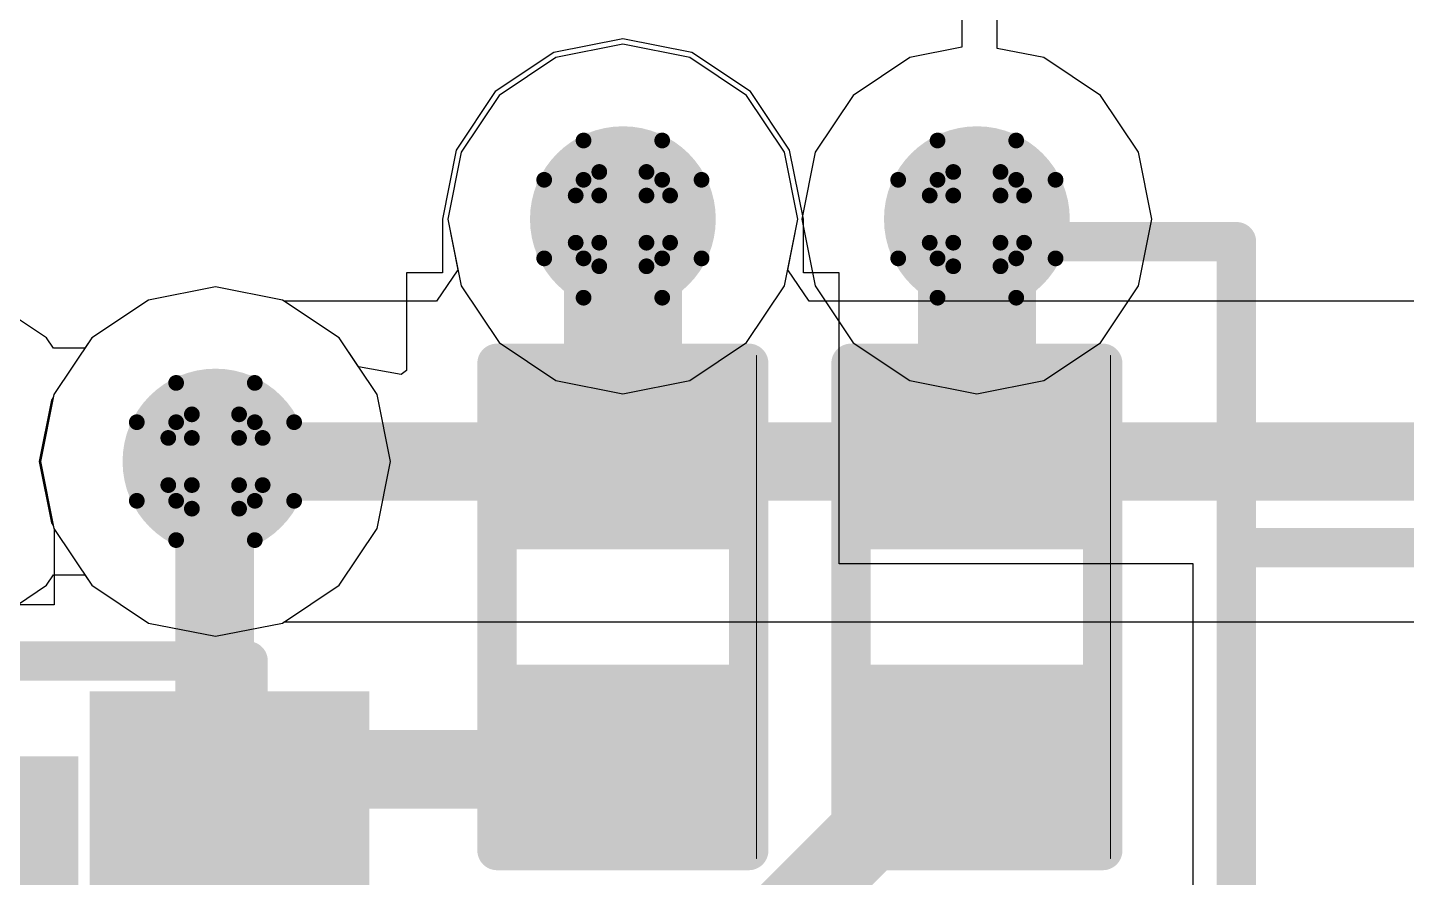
# Model space of a CAD drawing. Header units: inches. Extents: x 0 to 198, y 0 to 199.
# Drawn here: x 1.1963 to 1.3716, y 3.9336 to 4.0417 of the extents above; entities that cross this region are included whole.
import ezdxf

# ---------------------------------------------------------------- set-up
doc = ezdxf.new("R2010")
doc.units = ezdxf.units.IN
doc.header["$MEASUREMENT"] = 0
for name, color, linetype in [('Bottom Layer', 5, 'Continuous'), ('Bottom Overlay', 54, 'Continuous'), ('Bottom Paste', 16, 'Continuous'), ('Bottom Solder', 6, 'Continuous'), ('Drill Drawing', 1, 'Continuous'), ('Layer 1', 16, 'Continuous'), ('Layer 2', 76, 'Continuous'), ('Top Layer', 1, 'Continuous'), ('Via Holes', 16, 'Continuous')]:
    doc.layers.add(name, color=color, linetype=linetype)

# ---------------------------------------------------------------- blocks, each defined once
blk = doc.blocks.new('8_TDFN_EP__2_2__B_43')
at = {"layer": 'Bottom Layer'}
for points in [[(-0.0252, 0.03543), (-0.0252, 0.02362), (-0.05276, 0.02362), (-0.05276, 0.03543)], [(0.05276, 0.03543), (0.05276, 0.02362), (0.0252, 0.02362), (0.0252, 0.03543)], [(0.01575, 0.02717), (0.01575, -0.02716), (-0.01575, -0.02716), (-0.01575, 0.02717)], [(-0.0252, 0.01575), (-0.0252, 0.00394), (-0.05276, 0.00394), (-0.05276, 0.01575)], [(0.05276, 0.01575), (0.05276, 0.00394), (0.0252, 0.00394), (0.0252, 0.01575)], [(-0.0252, -0.00394), (-0.0252, -0.01575), (-0.05276, -0.01575), (-0.05276, -0.00394)], [(0.05276, -0.00394), (0.05276, -0.01575), (0.0252, -0.01575), (0.0252, -0.00394)], [(-0.0252, -0.02362), (-0.0252, -0.03543), (-0.05276, -0.03543), (-0.05276, -0.02362)], [(0.05276, -0.02362), (0.05276, -0.03543), (0.0252, -0.03543), (0.0252, -0.02362)]]:
    blk.add_hatch(color=5, dxfattribs=at).paths.add_polyline_path(points)
at = {"layer": 'Bottom Paste'}
for points in [[(-0.0252, 0.03543), (-0.0252, 0.02362), (-0.05276, 0.02362), (-0.05276, 0.03543)], [(0.05276, 0.03543), (0.05276, 0.02362), (0.0252, 0.02362), (0.0252, 0.03543)], [(0.01575, 0.02717), (0.01575, -0.02716), (-0.01575, -0.02716), (-0.01575, 0.02717)], [(-0.0252, 0.01575), (-0.0252, 0.00394), (-0.05276, 0.00394), (-0.05276, 0.01575)], [(0.05276, 0.01575), (0.05276, 0.00394), (0.0252, 0.00394), (0.0252, 0.01575)], [(-0.0252, -0.00394), (-0.0252, -0.01575), (-0.05276, -0.01575), (-0.05276, -0.00394)], [(0.05276, -0.00394), (0.05276, -0.01575), (0.0252, -0.01575), (0.0252, -0.00394)], [(-0.0252, -0.02362), (-0.0252, -0.03543), (-0.05276, -0.03543), (-0.05276, -0.02362)], [(0.05276, -0.02362), (0.05276, -0.03543), (0.0252, -0.03543), (0.0252, -0.02362)]]:
    blk.add_hatch(color=16, dxfattribs=at).paths.add_polyline_path(points)
at = {"layer": 'Bottom Solder'}
for points in [[(-0.0212, 0.03943), (-0.0212, 0.01962), (-0.05676, 0.01962), (-0.05676, 0.03943)], [(0.05676, 0.03943), (0.05676, 0.01962), (0.0212, 0.01962), (0.0212, 0.03943)], [(0.01975, 0.03117), (0.01975, -0.03116), (-0.01975, -0.03116), (-0.01975, 0.03117)], [(-0.0212, 0.01975), (-0.0212, -0.00006), (-0.05676, -0.00006), (-0.05676, 0.01975)], [(0.05676, 0.01975), (0.05676, -0.00006), (0.0212, -0.00006), (0.0212, 0.01975)], [(-0.0212, 0.00006), (-0.0212, -0.01975), (-0.05676, -0.01975), (-0.05676, 0.00006)], [(0.05676, 0.00006), (0.05676, -0.01975), (0.0212, -0.01975), (0.0212, 0.00006)], [(-0.0212, -0.01962), (-0.0212, -0.03943), (-0.05676, -0.03943), (-0.05676, -0.01962)], [(0.05676, -0.01962), (0.05676, -0.03943), (0.0212, -0.03943), (0.0212, -0.01962)]]:
    blk.add_hatch(color=6, dxfattribs=at).paths.add_polyline_path(points)
at = {"layer": 'Bottom Overlay'}
for points in [[(-0.04134, 0.03937, 0.005, 0.005, 0), (-0.04134, 0.04331, 0.005, 0.005, 0)], [(-0.04134, 0.04331, 0.005, 0.005, 0), (0.04134, 0.04331, 0.005, 0.005, 0)], [(0.04134, 0.04331, 0.005, 0.005, 0), (0.04134, 0.03937, 0.005, 0.005, 0)], [(-0.06405, -0.02453, 0.005, 0.005, 0), (-0.05905, -0.02953, 0.005, 0.005, 0)], [(-0.06405, -0.02453, 0.005, 0.005, 0), (-0.06405, -0.03453, 0.005, 0.005, 0)], [(-0.06405, -0.03453, 0.005, 0.005, 0), (-0.05905, -0.02953, 0.005, 0.005, 0)], [(-0.04134, -0.04331, 0.005, 0.005, 0), (-0.04134, -0.03937, 0.005, 0.005, 0)], [(0.04134, -0.04331, 0.005, 0.005, 0), (0.04134, -0.03937, 0.005, 0.005, 0)], [(-0.04134, -0.04331, 0.005, 0.005, 0), (0.04134, -0.04331, 0.005, 0.005, 0)]]:
    blk.add_lwpolyline(points, format="xyseb", dxfattribs=at)
for points in [[(-0.04259, 0.04331, 0.0025, 0.0025, 1), (-0.04009, 0.04331, 0.0025, 0.0025, 1)], [(-0.04259, 0.04331, 0.0025, 0.0025, 1), (-0.04009, 0.04331, 0.0025, 0.0025, 1)], [(0.04009, 0.04331, 0.0025, 0.0025, 1), (0.04259, 0.04331, 0.0025, 0.0025, 1)], [(0.04009, 0.04331, 0.0025, 0.0025, 1), (0.04259, 0.04331, 0.0025, 0.0025, 1)], [(-0.04259, 0.03937, 0.0025, 0.0025, 1), (-0.04009, 0.03937, 0.0025, 0.0025, 1)], [(0.04009, 0.03937, 0.0025, 0.0025, 1), (0.04259, 0.03937, 0.0025, 0.0025, 1)], [(-0.0653, -0.02453, 0.0025, 0.0025, 1), (-0.0628, -0.02453, 0.0025, 0.0025, 1)], [(-0.0653, -0.02453, 0.0025, 0.0025, 1), (-0.0628, -0.02453, 0.0025, 0.0025, 1)], [(-0.0603, -0.02953, 0.0025, 0.0025, 1), (-0.0578, -0.02953, 0.0025, 0.0025, 1)], [(-0.0603, -0.02953, 0.0025, 0.0025, 1), (-0.0578, -0.02953, 0.0025, 0.0025, 1)], [(-0.0653, -0.03453, 0.0025, 0.0025, 1), (-0.0628, -0.03453, 0.0025, 0.0025, 1)], [(-0.0653, -0.03453, 0.0025, 0.0025, 1), (-0.0628, -0.03453, 0.0025, 0.0025, 1)], [(-0.04259, -0.03937, 0.0025, 0.0025, 1), (-0.04009, -0.03937, 0.0025, 0.0025, 1)], [(0.04009, -0.03937, 0.0025, 0.0025, 1), (0.04259, -0.03937, 0.0025, 0.0025, 1)], [(-0.04259, -0.04331, 0.0025, 0.0025, 1), (-0.04009, -0.04331, 0.0025, 0.0025, 1)], [(-0.04259, -0.04331, 0.0025, 0.0025, 1), (-0.04009, -0.04331, 0.0025, 0.0025, 1)], [(0.04009, -0.04331, 0.0025, 0.0025, 1), (0.04259, -0.04331, 0.0025, 0.0025, 1)], [(0.04009, -0.04331, 0.0025, 0.0025, 1), (0.04259, -0.04331, 0.0025, 0.0025, 1)]]:
    blk.add_lwpolyline(points, format="xyseb", close=True, dxfattribs=at)
blk = doc.blocks.new('R___0402_B_140')
at = {"layer": 'Bottom Layer'}
for points in [[(-0.0095, 0.0125), (-0.0095, -0.0125), (-0.0275, -0.0125), (-0.0275, 0.0125)], [(0.0275, 0.0125), (0.0275, -0.0125), (0.0095, -0.0125), (0.0095, 0.0125)]]:
    blk.add_hatch(color=5, dxfattribs=at).paths.add_polyline_path(points)
at = {"layer": 'Bottom Paste'}
for points in [[(-0.0095, 0.0125), (-0.0095, -0.0125), (-0.0275, -0.0125), (-0.0275, 0.0125)], [(0.0275, 0.0125), (0.0275, -0.0125), (0.0095, -0.0125), (0.0095, 0.0125)]]:
    blk.add_hatch(color=16, dxfattribs=at).paths.add_polyline_path(points)
at = {"layer": 'Bottom Solder'}
for points in [[(-0.00733, 0.01467), (-0.00733, -0.01467), (-0.02966, -0.01467), (-0.02966, 0.01467)], [(0.02967, 0.01467), (0.02967, -0.01467), (0.00734, -0.01467), (0.00734, 0.01467)]]:
    blk.add_hatch(color=6, dxfattribs=at).paths.add_polyline_path(points)
at = {"layer": 'Bottom Overlay'}
for points in [[(0.031, 0.016, 0.005, 0.005, 0), (-0.031, 0.016, 0.005, 0.005, 0)], [(-0.031, -0.016, 0.005, 0.005, 0), (-0.031, 0.016, 0.005, 0.005, 0)], [(0.031, -0.016, 0.005, 0.005, 0), (0.031, 0.016, 0.005, 0.005, 0)], [(0.032, 0.017, 0.000127, 0.000127, 0), (-0.032, 0.017, 0.000127, 0.000127, 0)], [(0.031, -0.016, 0.005, 0.005, 0), (-0.031, -0.016, 0.005, 0.005, 0)]]:
    blk.add_lwpolyline(points, format="xyseb", dxfattribs=at)
for points in [[(-0.03225, 0.016, 0.0025, 0.0025, 1), (-0.02975, 0.016, 0.0025, 0.0025, 1)], [(-0.03225, 0.016, 0.0025, 0.0025, 1), (-0.02975, 0.016, 0.0025, 0.0025, 1)], [(0.02975, 0.016, 0.0025, 0.0025, 1), (0.03225, 0.016, 0.0025, 0.0025, 1)], [(0.02975, 0.016, 0.0025, 0.0025, 1), (0.03225, 0.016, 0.0025, 0.0025, 1)], [(-0.03203, 0.017, 0.0000635, 0.0000635, 1), (-0.03197, 0.017, 0.0000635, 0.0000635, 1)], [(0.03197, 0.017, 0.0000635, 0.0000635, 1), (0.03203, 0.017, 0.0000635, 0.0000635, 1)], [(-0.03225, -0.016, 0.0025, 0.0025, 1), (-0.02975, -0.016, 0.0025, 0.0025, 1)], [(-0.03225, -0.016, 0.0025, 0.0025, 1), (-0.02975, -0.016, 0.0025, 0.0025, 1)], [(0.02975, -0.016, 0.0025, 0.0025, 1), (0.03225, -0.016, 0.0025, 0.0025, 1)], [(0.02975, -0.016, 0.0025, 0.0025, 1), (0.03225, -0.016, 0.0025, 0.0025, 1)]]:
    blk.add_lwpolyline(points, format="xyseb", close=True, dxfattribs=at)
blk = doc.blocks.new('R___0402_B_141')
at = {"layer": 'Bottom Layer'}
for points in [[(-0.0095, 0.0125), (-0.0095, -0.0125), (-0.0275, -0.0125), (-0.0275, 0.0125)], [(0.0275, 0.0125), (0.0275, -0.0125), (0.0095, -0.0125), (0.0095, 0.0125)]]:
    blk.add_hatch(color=5, dxfattribs=at).paths.add_polyline_path(points)
at = {"layer": 'Bottom Paste'}
for points in [[(-0.0095, 0.0125), (-0.0095, -0.0125), (-0.0275, -0.0125), (-0.0275, 0.0125)], [(0.0275, 0.0125), (0.0275, -0.0125), (0.0095, -0.0125), (0.0095, 0.0125)]]:
    blk.add_hatch(color=16, dxfattribs=at).paths.add_polyline_path(points)
at = {"layer": 'Bottom Solder'}
for points in [[(-0.00733, 0.01467), (-0.00733, -0.01466), (-0.02966, -0.01466), (-0.02966, 0.01467)], [(0.02967, 0.01467), (0.02967, -0.01466), (0.00734, -0.01466), (0.00734, 0.01467)]]:
    blk.add_hatch(color=6, dxfattribs=at).paths.add_polyline_path(points)
at = {"layer": 'Bottom Overlay'}
for points in [[(-0.031, -0.016, 0.005, 0.005, 0), (-0.031, 0.016, 0.005, 0.005, 0)], [(0.031, 0.016, 0.005, 0.005, 0), (-0.031, 0.016, 0.005, 0.005, 0)], [(0.031, -0.016, 0.005, 0.005, 0), (0.031, 0.016, 0.005, 0.005, 0)], [(0.032, 0.017, 0.000127, 0.000127, 0), (-0.032, 0.017, 0.000127, 0.000127, 0)], [(-0.031, -0.016, 0.005, 0.005, 0), (0.031, -0.016, 0.005, 0.005, 0)]]:
    blk.add_lwpolyline(points, format="xyseb", dxfattribs=at)
for points in [[(-0.03225, 0.016, 0.0025, 0.0025, 1), (-0.02975, 0.016, 0.0025, 0.0025, 1)], [(-0.03225, 0.016, 0.0025, 0.0025, 1), (-0.02975, 0.016, 0.0025, 0.0025, 1)], [(0.02975, 0.016, 0.0025, 0.0025, 1), (0.03225, 0.016, 0.0025, 0.0025, 1)], [(0.02975, 0.016, 0.0025, 0.0025, 1), (0.03225, 0.016, 0.0025, 0.0025, 1)], [(-0.03203, 0.017, 0.0000635, 0.0000635, 1), (-0.03197, 0.017, 0.0000635, 0.0000635, 1)], [(0.03197, 0.017, 0.0000635, 0.0000635, 1), (0.03203, 0.017, 0.0000635, 0.0000635, 1)], [(-0.03225, -0.016, 0.0025, 0.0025, 1), (-0.02975, -0.016, 0.0025, 0.0025, 1)], [(-0.03225, -0.016, 0.0025, 0.0025, 1), (-0.02975, -0.016, 0.0025, 0.0025, 1)], [(0.02975, -0.016, 0.0025, 0.0025, 1), (0.03225, -0.016, 0.0025, 0.0025, 1)], [(0.02975, -0.016, 0.0025, 0.0025, 1), (0.03225, -0.016, 0.0025, 0.0025, 1)]]:
    blk.add_lwpolyline(points, format="xyseb", close=True, dxfattribs=at)

msp = doc.modelspace()

# ---------------------------------------------------------------- hatches: boundary and pattern name
at = {"layer": 'Bottom Layer'}
h = msp.add_hatch(color=5, dxfattribs=at)
edge = h.paths.add_edge_path()
edge.add_arc((1.272, 4.01734), 0.01181, 0, 360)
h = msp.add_hatch(color=5, dxfattribs=at)
edge = h.paths.add_edge_path()
edge.add_arc((1.317, 4.01734), 0.01181, 0, 360)
h = msp.add_hatch(color=5, dxfattribs=at)
edge = h.paths.add_edge_path()
edge.add_arc((1.22021, 3.9865), 0.01181, 0, 360)
at = {"layer": 'Layer 1'}
h = msp.add_hatch(color=16, dxfattribs=at)
edge = h.paths.add_edge_path()
edge.add_arc((1.272, 4.01734), 0.01181, 0, 360)
h = msp.add_hatch(color=16, dxfattribs=at)
edge = h.paths.add_edge_path()
edge.add_arc((1.317, 4.01734), 0.01181, 0, 360)
h = msp.add_hatch(color=16, dxfattribs=at)
edge = h.paths.add_edge_path()
edge.add_arc((1.22021, 3.9865), 0.01181, 0, 360)
at = {"layer": 'Layer 2'}
h = msp.add_hatch(color=76, dxfattribs=at)
edge = h.paths.add_edge_path()
edge.add_arc((1.272, 4.01734), 0.01181, 0, 360)
h = msp.add_hatch(color=76, dxfattribs=at)
edge = h.paths.add_edge_path()
edge.add_arc((1.317, 4.01734), 0.01181, 0, 360)
h = msp.add_hatch(color=76, dxfattribs=at)
edge = h.paths.add_edge_path()
edge.add_arc((1.22021, 3.9865), 0.01181, 0, 360)
at = {"layer": 'Top Layer'}
h = msp.add_hatch(color=1, dxfattribs=at)
edge = h.paths.add_edge_path()
edge.add_arc((1.272, 4.01734), 0.01181, 0, 360)
h = msp.add_hatch(color=1, dxfattribs=at)
edge = h.paths.add_edge_path()
edge.add_arc((1.317, 4.01734), 0.01181, 0, 360)
h = msp.add_hatch(color=1, dxfattribs=at)
edge = h.paths.add_edge_path()
edge.add_arc((1.22021, 3.9865), 0.01181, 0, 360)
at = {"layer": 'Via Holes'}
h = msp.add_hatch(color=7, dxfattribs=at)
edge = h.paths.add_edge_path()
edge.add_arc((1.272, 4.01734), 0.00591, 0, 360)
h = msp.add_hatch(color=7, dxfattribs=at)
edge = h.paths.add_edge_path()
edge.add_arc((1.317, 4.01734), 0.00591, 0, 360)
h = msp.add_hatch(color=7, dxfattribs=at)
edge = h.paths.add_edge_path()
edge.add_arc((1.22021, 3.9865), 0.00591, 0, 360)

# ---------------------------------------------------------------- linework, layer by layer
at = {"layer": 'Bottom Layer'}
for p, q in [((1.272, 4.04028), (1.26322, 4.03853)), ((1.28078, 4.03853), (1.272, 4.04028)), ((1.26322, 4.03853), (1.25578, 4.03356)), ((1.28822, 4.03356), (1.28078, 4.03853)), ((1.25578, 4.03356), (1.25081, 4.02612)), ((1.29319, 4.02612), (1.28822, 4.03356)), ((1.25081, 4.02612), (1.24906, 4.01734)), ((1.29494, 4.01734), (1.29319, 4.02612)), ((1.24906, 4.01734), (1.24906, 4.0105)), ((1.29494, 4.0105), (1.29494, 4.01734)), ((1.24906, 4.0105), (1.2445, 4.0105)), ((1.2445, 4.0105), (1.2445, 3.99807)), ((1.2995, 4.0105), (1.29494, 4.0105)), ((1.2995, 3.9735), (1.2995, 4.0105)), ((1.22021, 4.00874), (1.2117, 4.00704)), ((1.22872, 4.00704), (1.22021, 4.00874)), ((1.2117, 4.00704), (1.20448, 4.00222)), ((1.23593, 4.00222), (1.22872, 4.00704)), ((1.20448, 4.00222), (1.19966, 3.99501)), ((1.23839, 3.99854), (1.23593, 4.00222)), ((1.24383, 3.99758), (1.23839, 3.99854)), ((1.2445, 3.99807), (1.24383, 3.99758)), ((1.19958, 3.99463), (1.19937, 3.9943)), ((1.19966, 3.99501), (1.19958, 3.99463)), ((1.19937, 3.9943), (1.19781, 3.9865)), ((1.19781, 3.9865), (1.19937, 3.9787)), ((1.19937, 3.9787), (1.19958, 3.97837)), ((1.19958, 3.97837), (1.19966, 3.97799)), ((1.19966, 3.97799), (1.19971, 3.97791)), ((1.19971, 3.97791), (1.19971, 3.96825)), ((1.3445, 3.9735), (1.2995, 3.9735)), ((1.3445, 3.9255), (1.3445, 3.9735)), ((1.19971, 3.96825), (1.19322, 3.96825))]:
    msp.add_line(p, q, dxfattribs=at)
for points in [[(1.272, 3.98972, 0.015, 0.015, 0), (1.272, 4.01734, 0.015, 0.015, 0)], [(1.317, 3.98972, 0.015, 0.015, 0), (1.317, 4.01734, 0.015, 0.015, 0)], [(1.21821, 3.9865, 0.01, 0.01, 0), (1.2201, 3.9846, 0.01, 0.01, 0)], [(1.2201, 3.94825, 0.01, 0.01, 0), (1.2201, 3.9846, 0.01, 0.01, 0)], [(1.29166, 3.92766, 0.01, 0.01, 0), (1.3135, 3.9495, 0.01, 0.01, 0)], [(1.3135, 3.9495, 0.01, 0.01, 0), (1.317, 3.9495, 0.01, 0.01, 0)], [(1.2201, 3.94825, 0.01, 0.01, 0), (1.22101, 3.94735, 0.01, 0.01, 0)], [(1.26985, 3.94734, 0.008, 0.008, 0), (1.272, 3.9495, 0.008, 0.008, 0)], [(1.22101, 3.94735, 0.01, 0.01, 0), (1.222, 3.94735, 0.01, 0.01, 0)], [(1.222, 3.94735, 0.01, 0.01, 0), (1.26985, 3.94734, 0.01, 0.01, 0)]]:
    msp.add_lwpolyline(points, format="xyseb", dxfattribs=at)
for points in [[(1.26825, 4.01734, 0.0075, 0.0075, 1), (1.27575, 4.01734, 0.0075, 0.0075, 1)], [(1.31325, 4.01734, 0.0075, 0.0075, 1), (1.32075, 4.01734, 0.0075, 0.0075, 1)], [(1.26825, 3.98972, 0.0075, 0.0075, 1), (1.27575, 3.98972, 0.0075, 0.0075, 1)], [(1.31325, 3.98972, 0.0075, 0.0075, 1), (1.32075, 3.98972, 0.0075, 0.0075, 1)], [(1.21571, 3.9865, 0.005, 0.005, 1), (1.22071, 3.9865, 0.005, 0.005, 1)], [(1.2176, 3.9846, 0.005, 0.005, 1), (1.2226, 3.9846, 0.005, 0.005, 1)], [(1.2176, 3.9846, 0.005, 0.005, 1), (1.2226, 3.9846, 0.005, 0.005, 1)], [(1.311, 3.9495, 0.005, 0.005, 1), (1.316, 3.9495, 0.005, 0.005, 1)], [(1.311, 3.9495, 0.005, 0.005, 1), (1.316, 3.9495, 0.005, 0.005, 1)], [(1.3145, 3.9495, 0.005, 0.005, 1), (1.3195, 3.9495, 0.005, 0.005, 1)], [(1.2176, 3.94825, 0.005, 0.005, 1), (1.2226, 3.94825, 0.005, 0.005, 1)], [(1.2176, 3.94825, 0.005, 0.005, 1), (1.2226, 3.94825, 0.005, 0.005, 1)], [(1.27, 3.9495, 0.004, 0.004, 1), (1.274, 3.9495, 0.004, 0.004, 1)], [(1.21851, 3.94735, 0.005, 0.005, 1), (1.22351, 3.94735, 0.005, 0.005, 1)], [(1.21851, 3.94735, 0.005, 0.005, 1), (1.22351, 3.94735, 0.005, 0.005, 1)], [(1.2195, 3.94735, 0.005, 0.005, 1), (1.2245, 3.94735, 0.005, 0.005, 1)], [(1.2195, 3.94735, 0.005, 0.005, 1), (1.2245, 3.94735, 0.005, 0.005, 1)], [(1.26735, 3.94734, 0.005, 0.005, 1), (1.27235, 3.94734, 0.005, 0.005, 1)], [(1.26785, 3.94734, 0.004, 0.004, 1), (1.27185, 3.94734, 0.004, 0.004, 1)]]:
    msp.add_lwpolyline(points, format="xyseb", close=True, dxfattribs=at)
at = {"layer": 'Bottom Overlay'}
for points in [[(1.32641, 4.01447, 0.005, 0.005, 0), (1.35, 4.01447, 0.005, 0.005, 0)], [(1.35, 3.92, 0.005, 0.005, 0), (1.35, 4.01447, 0.005, 0.005, 0)], [(1.35, 3.97554, 0.005, 0.005, 0), (1.3996, 3.97554, 0.005, 0.005, 0)]]:
    msp.add_lwpolyline(points, format="xyseb", dxfattribs=at)
for points in [[(1.32516, 4.01447, 0.0025, 0.0025, 1), (1.32766, 4.01447, 0.0025, 0.0025, 1)], [(1.34875, 4.01447, 0.0025, 0.0025, 1), (1.35125, 4.01447, 0.0025, 0.0025, 1)], [(1.34875, 4.01447, 0.0025, 0.0025, 1), (1.35125, 4.01447, 0.0025, 0.0025, 1)], [(1.34875, 3.97554, 0.0025, 0.0025, 1), (1.35125, 3.97554, 0.0025, 0.0025, 1)]]:
    msp.add_lwpolyline(points, format="xyseb", close=True, dxfattribs=at)
at = {"layer": 'Drill Drawing'}
for points in [[(1.267, 4.02234, 0.002, 0.002, 0), (1.267, 4.02734, 0.002, 0.002, 0)], [(1.267, 4.02734, 0.002, 0.002, 0), (1.277, 4.02734, 0.002, 0.002, 0)], [(1.277, 4.02234, 0.002, 0.002, 0), (1.277, 4.02734, 0.002, 0.002, 0)], [(1.312, 4.02234, 0.002, 0.002, 0), (1.312, 4.02734, 0.002, 0.002, 0)], [(1.312, 4.02734, 0.002, 0.002, 0), (1.322, 4.02734, 0.002, 0.002, 0)], [(1.322, 4.02234, 0.002, 0.002, 0), (1.322, 4.02734, 0.002, 0.002, 0)], [(1.269, 4.02034, 0.002, 0.002, 0), (1.269, 4.02334, 0.002, 0.002, 0)], [(1.269, 4.02334, 0.002, 0.002, 0), (1.275, 4.02334, 0.002, 0.002, 0)], [(1.275, 4.02034, 0.002, 0.002, 0), (1.275, 4.02334, 0.002, 0.002, 0)], [(1.314, 4.02034, 0.002, 0.002, 0), (1.314, 4.02334, 0.002, 0.002, 0)], [(1.314, 4.02334, 0.002, 0.002, 0), (1.32, 4.02334, 0.002, 0.002, 0)], [(1.32, 4.02034, 0.002, 0.002, 0), (1.32, 4.02334, 0.002, 0.002, 0)], [(1.262, 4.01234, 0.002, 0.002, 0), (1.262, 4.02234, 0.002, 0.002, 0)], [(1.262, 4.02234, 0.002, 0.002, 0), (1.267, 4.02234, 0.002, 0.002, 0)], [(1.277, 4.02234, 0.002, 0.002, 0), (1.282, 4.02234, 0.002, 0.002, 0)], [(1.282, 4.01234, 0.002, 0.002, 0), (1.282, 4.02234, 0.002, 0.002, 0)], [(1.307, 4.01234, 0.002, 0.002, 0), (1.307, 4.02234, 0.002, 0.002, 0)], [(1.307, 4.02234, 0.002, 0.002, 0), (1.312, 4.02234, 0.002, 0.002, 0)], [(1.322, 4.02234, 0.002, 0.002, 0), (1.327, 4.02234, 0.002, 0.002, 0)], [(1.327, 4.01234, 0.002, 0.002, 0), (1.327, 4.02234, 0.002, 0.002, 0)], [(1.266, 4.01434, 0.002, 0.002, 0), (1.266, 4.02034, 0.002, 0.002, 0)], [(1.266, 4.02034, 0.002, 0.002, 0), (1.269, 4.02034, 0.002, 0.002, 0)], [(1.275, 4.02034, 0.002, 0.002, 0), (1.278, 4.02034, 0.002, 0.002, 0)], [(1.278, 4.01434, 0.002, 0.002, 0), (1.278, 4.02034, 0.002, 0.002, 0)], [(1.311, 4.01434, 0.002, 0.002, 0), (1.311, 4.02034, 0.002, 0.002, 0)], [(1.311, 4.02034, 0.002, 0.002, 0), (1.314, 4.02034, 0.002, 0.002, 0)], [(1.32, 4.02034, 0.002, 0.002, 0), (1.323, 4.02034, 0.002, 0.002, 0)], [(1.323, 4.01434, 0.002, 0.002, 0), (1.323, 4.02034, 0.002, 0.002, 0)], [(1.266, 4.01434, 0.002, 0.002, 0), (1.269, 4.01434, 0.002, 0.002, 0)], [(1.269, 4.01134, 0.002, 0.002, 0), (1.269, 4.01434, 0.002, 0.002, 0)], [(1.275, 4.01434, 0.002, 0.002, 0), (1.278, 4.01434, 0.002, 0.002, 0)], [(1.275, 4.01134, 0.002, 0.002, 0), (1.275, 4.01434, 0.002, 0.002, 0)], [(1.311, 4.01434, 0.002, 0.002, 0), (1.314, 4.01434, 0.002, 0.002, 0)], [(1.314, 4.01134, 0.002, 0.002, 0), (1.314, 4.01434, 0.002, 0.002, 0)], [(1.32, 4.01434, 0.002, 0.002, 0), (1.323, 4.01434, 0.002, 0.002, 0)], [(1.32, 4.01134, 0.002, 0.002, 0), (1.32, 4.01434, 0.002, 0.002, 0)], [(1.262, 4.01234, 0.002, 0.002, 0), (1.267, 4.01234, 0.002, 0.002, 0)], [(1.267, 4.00734, 0.002, 0.002, 0), (1.267, 4.01234, 0.002, 0.002, 0)], [(1.269, 4.01134, 0.002, 0.002, 0), (1.275, 4.01134, 0.002, 0.002, 0)], [(1.277, 4.01234, 0.002, 0.002, 0), (1.282, 4.01234, 0.002, 0.002, 0)], [(1.277, 4.00734, 0.002, 0.002, 0), (1.277, 4.01234, 0.002, 0.002, 0)], [(1.307, 4.01234, 0.002, 0.002, 0), (1.312, 4.01234, 0.002, 0.002, 0)], [(1.312, 4.00734, 0.002, 0.002, 0), (1.312, 4.01234, 0.002, 0.002, 0)], [(1.314, 4.01134, 0.002, 0.002, 0), (1.32, 4.01134, 0.002, 0.002, 0)], [(1.322, 4.01234, 0.002, 0.002, 0), (1.327, 4.01234, 0.002, 0.002, 0)], [(1.322, 4.00734, 0.002, 0.002, 0), (1.322, 4.01234, 0.002, 0.002, 0)], [(1.267, 4.00734, 0.002, 0.002, 0), (1.277, 4.00734, 0.002, 0.002, 0)], [(1.312, 4.00734, 0.002, 0.002, 0), (1.322, 4.00734, 0.002, 0.002, 0)], [(1.21521, 3.9915, 0.002, 0.002, 0), (1.21521, 3.9965, 0.002, 0.002, 0)], [(1.21521, 3.9965, 0.002, 0.002, 0), (1.22521, 3.9965, 0.002, 0.002, 0)], [(1.22521, 3.9915, 0.002, 0.002, 0), (1.22521, 3.9965, 0.002, 0.002, 0)], [(1.21721, 3.9895, 0.002, 0.002, 0), (1.21721, 3.9925, 0.002, 0.002, 0)], [(1.21721, 3.9925, 0.002, 0.002, 0), (1.22321, 3.9925, 0.002, 0.002, 0)], [(1.22321, 3.9895, 0.002, 0.002, 0), (1.22321, 3.9925, 0.002, 0.002, 0)], [(1.21021, 3.9815, 0.002, 0.002, 0), (1.21021, 3.9915, 0.002, 0.002, 0)], [(1.21021, 3.9915, 0.002, 0.002, 0), (1.21521, 3.9915, 0.002, 0.002, 0)], [(1.22521, 3.9915, 0.002, 0.002, 0), (1.23021, 3.9915, 0.002, 0.002, 0)], [(1.23021, 3.9815, 0.002, 0.002, 0), (1.23021, 3.9915, 0.002, 0.002, 0)], [(1.21421, 3.9835, 0.002, 0.002, 0), (1.21421, 3.9895, 0.002, 0.002, 0)], [(1.21421, 3.9895, 0.002, 0.002, 0), (1.21721, 3.9895, 0.002, 0.002, 0)], [(1.22321, 3.9895, 0.002, 0.002, 0), (1.22621, 3.9895, 0.002, 0.002, 0)], [(1.22621, 3.9835, 0.002, 0.002, 0), (1.22621, 3.9895, 0.002, 0.002, 0)], [(1.21421, 3.9835, 0.002, 0.002, 0), (1.21721, 3.9835, 0.002, 0.002, 0)], [(1.21721, 3.9805, 0.002, 0.002, 0), (1.21721, 3.9835, 0.002, 0.002, 0)], [(1.22321, 3.9835, 0.002, 0.002, 0), (1.22621, 3.9835, 0.002, 0.002, 0)], [(1.22321, 3.9805, 0.002, 0.002, 0), (1.22321, 3.9835, 0.002, 0.002, 0)], [(1.21021, 3.9815, 0.002, 0.002, 0), (1.21521, 3.9815, 0.002, 0.002, 0)], [(1.21521, 3.9765, 0.002, 0.002, 0), (1.21521, 3.9815, 0.002, 0.002, 0)], [(1.22521, 3.9815, 0.002, 0.002, 0), (1.23021, 3.9815, 0.002, 0.002, 0)], [(1.22521, 3.9765, 0.002, 0.002, 0), (1.22521, 3.9815, 0.002, 0.002, 0)], [(1.21721, 3.9805, 0.002, 0.002, 0), (1.22321, 3.9805, 0.002, 0.002, 0)], [(1.21521, 3.9765, 0.002, 0.002, 0), (1.22521, 3.9765, 0.002, 0.002, 0)]]:
    msp.add_lwpolyline(points, format="xyseb", dxfattribs=at)
for points in [[(1.2665, 4.02734, 0.001, 0.001, 1), (1.2675, 4.02734, 0.001, 0.001, 1)], [(1.2665, 4.02734, 0.001, 0.001, 1), (1.2675, 4.02734, 0.001, 0.001, 1)], [(1.2765, 4.02734, 0.001, 0.001, 1), (1.2775, 4.02734, 0.001, 0.001, 1)], [(1.2765, 4.02734, 0.001, 0.001, 1), (1.2775, 4.02734, 0.001, 0.001, 1)], [(1.3115, 4.02734, 0.001, 0.001, 1), (1.3125, 4.02734, 0.001, 0.001, 1)], [(1.3115, 4.02734, 0.001, 0.001, 1), (1.3125, 4.02734, 0.001, 0.001, 1)], [(1.3215, 4.02734, 0.001, 0.001, 1), (1.3225, 4.02734, 0.001, 0.001, 1)], [(1.3215, 4.02734, 0.001, 0.001, 1), (1.3225, 4.02734, 0.001, 0.001, 1)], [(1.2685, 4.02334, 0.001, 0.001, 1), (1.2695, 4.02334, 0.001, 0.001, 1)], [(1.2685, 4.02334, 0.001, 0.001, 1), (1.2695, 4.02334, 0.001, 0.001, 1)], [(1.2745, 4.02334, 0.001, 0.001, 1), (1.2755, 4.02334, 0.001, 0.001, 1)], [(1.2745, 4.02334, 0.001, 0.001, 1), (1.2755, 4.02334, 0.001, 0.001, 1)], [(1.3135, 4.02334, 0.001, 0.001, 1), (1.3145, 4.02334, 0.001, 0.001, 1)], [(1.3135, 4.02334, 0.001, 0.001, 1), (1.3145, 4.02334, 0.001, 0.001, 1)], [(1.3195, 4.02334, 0.001, 0.001, 1), (1.3205, 4.02334, 0.001, 0.001, 1)], [(1.3195, 4.02334, 0.001, 0.001, 1), (1.3205, 4.02334, 0.001, 0.001, 1)], [(1.2615, 4.02234, 0.001, 0.001, 1), (1.2625, 4.02234, 0.001, 0.001, 1)], [(1.2615, 4.02234, 0.001, 0.001, 1), (1.2625, 4.02234, 0.001, 0.001, 1)], [(1.2665, 4.02234, 0.001, 0.001, 1), (1.2675, 4.02234, 0.001, 0.001, 1)], [(1.2665, 4.02234, 0.001, 0.001, 1), (1.2675, 4.02234, 0.001, 0.001, 1)], [(1.2765, 4.02234, 0.001, 0.001, 1), (1.2775, 4.02234, 0.001, 0.001, 1)], [(1.2765, 4.02234, 0.001, 0.001, 1), (1.2775, 4.02234, 0.001, 0.001, 1)], [(1.2815, 4.02234, 0.001, 0.001, 1), (1.2825, 4.02234, 0.001, 0.001, 1)], [(1.2815, 4.02234, 0.001, 0.001, 1), (1.2825, 4.02234, 0.001, 0.001, 1)], [(1.3065, 4.02234, 0.001, 0.001, 1), (1.3075, 4.02234, 0.001, 0.001, 1)], [(1.3065, 4.02234, 0.001, 0.001, 1), (1.3075, 4.02234, 0.001, 0.001, 1)], [(1.3115, 4.02234, 0.001, 0.001, 1), (1.3125, 4.02234, 0.001, 0.001, 1)], [(1.3115, 4.02234, 0.001, 0.001, 1), (1.3125, 4.02234, 0.001, 0.001, 1)], [(1.3215, 4.02234, 0.001, 0.001, 1), (1.3225, 4.02234, 0.001, 0.001, 1)], [(1.3215, 4.02234, 0.001, 0.001, 1), (1.3225, 4.02234, 0.001, 0.001, 1)], [(1.3265, 4.02234, 0.001, 0.001, 1), (1.3275, 4.02234, 0.001, 0.001, 1)], [(1.3265, 4.02234, 0.001, 0.001, 1), (1.3275, 4.02234, 0.001, 0.001, 1)], [(1.2655, 4.02034, 0.001, 0.001, 1), (1.2665, 4.02034, 0.001, 0.001, 1)], [(1.2655, 4.02034, 0.001, 0.001, 1), (1.2665, 4.02034, 0.001, 0.001, 1)], [(1.2685, 4.02034, 0.001, 0.001, 1), (1.2695, 4.02034, 0.001, 0.001, 1)], [(1.2685, 4.02034, 0.001, 0.001, 1), (1.2695, 4.02034, 0.001, 0.001, 1)], [(1.2745, 4.02034, 0.001, 0.001, 1), (1.2755, 4.02034, 0.001, 0.001, 1)], [(1.2745, 4.02034, 0.001, 0.001, 1), (1.2755, 4.02034, 0.001, 0.001, 1)], [(1.2775, 4.02034, 0.001, 0.001, 1), (1.2785, 4.02034, 0.001, 0.001, 1)], [(1.2775, 4.02034, 0.001, 0.001, 1), (1.2785, 4.02034, 0.001, 0.001, 1)], [(1.3105, 4.02034, 0.001, 0.001, 1), (1.3115, 4.02034, 0.001, 0.001, 1)], [(1.3105, 4.02034, 0.001, 0.001, 1), (1.3115, 4.02034, 0.001, 0.001, 1)], [(1.3135, 4.02034, 0.001, 0.001, 1), (1.3145, 4.02034, 0.001, 0.001, 1)], [(1.3135, 4.02034, 0.001, 0.001, 1), (1.3145, 4.02034, 0.001, 0.001, 1)], [(1.3195, 4.02034, 0.001, 0.001, 1), (1.3205, 4.02034, 0.001, 0.001, 1)], [(1.3195, 4.02034, 0.001, 0.001, 1), (1.3205, 4.02034, 0.001, 0.001, 1)], [(1.3225, 4.02034, 0.001, 0.001, 1), (1.3235, 4.02034, 0.001, 0.001, 1)], [(1.3225, 4.02034, 0.001, 0.001, 1), (1.3235, 4.02034, 0.001, 0.001, 1)], [(1.2655, 4.01434, 0.001, 0.001, 1), (1.2665, 4.01434, 0.001, 0.001, 1)], [(1.2655, 4.01434, 0.001, 0.001, 1), (1.2665, 4.01434, 0.001, 0.001, 1)], [(1.2685, 4.01434, 0.001, 0.001, 1), (1.2695, 4.01434, 0.001, 0.001, 1)], [(1.2685, 4.01434, 0.001, 0.001, 1), (1.2695, 4.01434, 0.001, 0.001, 1)], [(1.2745, 4.01434, 0.001, 0.001, 1), (1.2755, 4.01434, 0.001, 0.001, 1)], [(1.2745, 4.01434, 0.001, 0.001, 1), (1.2755, 4.01434, 0.001, 0.001, 1)], [(1.2775, 4.01434, 0.001, 0.001, 1), (1.2785, 4.01434, 0.001, 0.001, 1)], [(1.2775, 4.01434, 0.001, 0.001, 1), (1.2785, 4.01434, 0.001, 0.001, 1)], [(1.3105, 4.01434, 0.001, 0.001, 1), (1.3115, 4.01434, 0.001, 0.001, 1)], [(1.3105, 4.01434, 0.001, 0.001, 1), (1.3115, 4.01434, 0.001, 0.001, 1)], [(1.3135, 4.01434, 0.001, 0.001, 1), (1.3145, 4.01434, 0.001, 0.001, 1)], [(1.3135, 4.01434, 0.001, 0.001, 1), (1.3145, 4.01434, 0.001, 0.001, 1)], [(1.3195, 4.01434, 0.001, 0.001, 1), (1.3205, 4.01434, 0.001, 0.001, 1)], [(1.3195, 4.01434, 0.001, 0.001, 1), (1.3205, 4.01434, 0.001, 0.001, 1)], [(1.3225, 4.01434, 0.001, 0.001, 1), (1.3235, 4.01434, 0.001, 0.001, 1)], [(1.3225, 4.01434, 0.001, 0.001, 1), (1.3235, 4.01434, 0.001, 0.001, 1)], [(1.2615, 4.01234, 0.001, 0.001, 1), (1.2625, 4.01234, 0.001, 0.001, 1)], [(1.2615, 4.01234, 0.001, 0.001, 1), (1.2625, 4.01234, 0.001, 0.001, 1)], [(1.2665, 4.01234, 0.001, 0.001, 1), (1.2675, 4.01234, 0.001, 0.001, 1)], [(1.2665, 4.01234, 0.001, 0.001, 1), (1.2675, 4.01234, 0.001, 0.001, 1)], [(1.2685, 4.01134, 0.001, 0.001, 1), (1.2695, 4.01134, 0.001, 0.001, 1)], [(1.2685, 4.01134, 0.001, 0.001, 1), (1.2695, 4.01134, 0.001, 0.001, 1)], [(1.2745, 4.01134, 0.001, 0.001, 1), (1.2755, 4.01134, 0.001, 0.001, 1)], [(1.2745, 4.01134, 0.001, 0.001, 1), (1.2755, 4.01134, 0.001, 0.001, 1)], [(1.2765, 4.01234, 0.001, 0.001, 1), (1.2775, 4.01234, 0.001, 0.001, 1)], [(1.2765, 4.01234, 0.001, 0.001, 1), (1.2775, 4.01234, 0.001, 0.001, 1)], [(1.2815, 4.01234, 0.001, 0.001, 1), (1.2825, 4.01234, 0.001, 0.001, 1)], [(1.2815, 4.01234, 0.001, 0.001, 1), (1.2825, 4.01234, 0.001, 0.001, 1)], [(1.3065, 4.01234, 0.001, 0.001, 1), (1.3075, 4.01234, 0.001, 0.001, 1)], [(1.3065, 4.01234, 0.001, 0.001, 1), (1.3075, 4.01234, 0.001, 0.001, 1)], [(1.3115, 4.01234, 0.001, 0.001, 1), (1.3125, 4.01234, 0.001, 0.001, 1)], [(1.3115, 4.01234, 0.001, 0.001, 1), (1.3125, 4.01234, 0.001, 0.001, 1)], [(1.3135, 4.01134, 0.001, 0.001, 1), (1.3145, 4.01134, 0.001, 0.001, 1)], [(1.3135, 4.01134, 0.001, 0.001, 1), (1.3145, 4.01134, 0.001, 0.001, 1)], [(1.3195, 4.01134, 0.001, 0.001, 1), (1.3205, 4.01134, 0.001, 0.001, 1)], [(1.3195, 4.01134, 0.001, 0.001, 1), (1.3205, 4.01134, 0.001, 0.001, 1)], [(1.3215, 4.01234, 0.001, 0.001, 1), (1.3225, 4.01234, 0.001, 0.001, 1)], [(1.3215, 4.01234, 0.001, 0.001, 1), (1.3225, 4.01234, 0.001, 0.001, 1)], [(1.3265, 4.01234, 0.001, 0.001, 1), (1.3275, 4.01234, 0.001, 0.001, 1)], [(1.3265, 4.01234, 0.001, 0.001, 1), (1.3275, 4.01234, 0.001, 0.001, 1)], [(1.2665, 4.00734, 0.001, 0.001, 1), (1.2675, 4.00734, 0.001, 0.001, 1)], [(1.2665, 4.00734, 0.001, 0.001, 1), (1.2675, 4.00734, 0.001, 0.001, 1)], [(1.2765, 4.00734, 0.001, 0.001, 1), (1.2775, 4.00734, 0.001, 0.001, 1)], [(1.2765, 4.00734, 0.001, 0.001, 1), (1.2775, 4.00734, 0.001, 0.001, 1)], [(1.3115, 4.00734, 0.001, 0.001, 1), (1.3125, 4.00734, 0.001, 0.001, 1)], [(1.3115, 4.00734, 0.001, 0.001, 1), (1.3125, 4.00734, 0.001, 0.001, 1)], [(1.3215, 4.00734, 0.001, 0.001, 1), (1.3225, 4.00734, 0.001, 0.001, 1)], [(1.3215, 4.00734, 0.001, 0.001, 1), (1.3225, 4.00734, 0.001, 0.001, 1)], [(1.21471, 3.9965, 0.001, 0.001, 1), (1.21571, 3.9965, 0.001, 0.001, 1)], [(1.21471, 3.9965, 0.001, 0.001, 1), (1.21571, 3.9965, 0.001, 0.001, 1)], [(1.22471, 3.9965, 0.001, 0.001, 1), (1.22571, 3.9965, 0.001, 0.001, 1)], [(1.22471, 3.9965, 0.001, 0.001, 1), (1.22571, 3.9965, 0.001, 0.001, 1)], [(1.21671, 3.9925, 0.001, 0.001, 1), (1.21771, 3.9925, 0.001, 0.001, 1)], [(1.21671, 3.9925, 0.001, 0.001, 1), (1.21771, 3.9925, 0.001, 0.001, 1)], [(1.22271, 3.9925, 0.001, 0.001, 1), (1.22371, 3.9925, 0.001, 0.001, 1)], [(1.22271, 3.9925, 0.001, 0.001, 1), (1.22371, 3.9925, 0.001, 0.001, 1)], [(1.20971, 3.9915, 0.001, 0.001, 1), (1.21071, 3.9915, 0.001, 0.001, 1)], [(1.20971, 3.9915, 0.001, 0.001, 1), (1.21071, 3.9915, 0.001, 0.001, 1)], [(1.21471, 3.9915, 0.001, 0.001, 1), (1.21571, 3.9915, 0.001, 0.001, 1)], [(1.21471, 3.9915, 0.001, 0.001, 1), (1.21571, 3.9915, 0.001, 0.001, 1)], [(1.22471, 3.9915, 0.001, 0.001, 1), (1.22571, 3.9915, 0.001, 0.001, 1)], [(1.22471, 3.9915, 0.001, 0.001, 1), (1.22571, 3.9915, 0.001, 0.001, 1)], [(1.22971, 3.9915, 0.001, 0.001, 1), (1.23071, 3.9915, 0.001, 0.001, 1)], [(1.22971, 3.9915, 0.001, 0.001, 1), (1.23071, 3.9915, 0.001, 0.001, 1)], [(1.21371, 3.9895, 0.001, 0.001, 1), (1.21471, 3.9895, 0.001, 0.001, 1)], [(1.21371, 3.9895, 0.001, 0.001, 1), (1.21471, 3.9895, 0.001, 0.001, 1)], [(1.21671, 3.9895, 0.001, 0.001, 1), (1.21771, 3.9895, 0.001, 0.001, 1)], [(1.21671, 3.9895, 0.001, 0.001, 1), (1.21771, 3.9895, 0.001, 0.001, 1)], [(1.22271, 3.9895, 0.001, 0.001, 1), (1.22371, 3.9895, 0.001, 0.001, 1)], [(1.22271, 3.9895, 0.001, 0.001, 1), (1.22371, 3.9895, 0.001, 0.001, 1)], [(1.22571, 3.9895, 0.001, 0.001, 1), (1.22671, 3.9895, 0.001, 0.001, 1)], [(1.22571, 3.9895, 0.001, 0.001, 1), (1.22671, 3.9895, 0.001, 0.001, 1)], [(1.21371, 3.9835, 0.001, 0.001, 1), (1.21471, 3.9835, 0.001, 0.001, 1)], [(1.21371, 3.9835, 0.001, 0.001, 1), (1.21471, 3.9835, 0.001, 0.001, 1)], [(1.21671, 3.9835, 0.001, 0.001, 1), (1.21771, 3.9835, 0.001, 0.001, 1)], [(1.21671, 3.9835, 0.001, 0.001, 1), (1.21771, 3.9835, 0.001, 0.001, 1)], [(1.22271, 3.9835, 0.001, 0.001, 1), (1.22371, 3.9835, 0.001, 0.001, 1)], [(1.22271, 3.9835, 0.001, 0.001, 1), (1.22371, 3.9835, 0.001, 0.001, 1)], [(1.22571, 3.9835, 0.001, 0.001, 1), (1.22671, 3.9835, 0.001, 0.001, 1)], [(1.22571, 3.9835, 0.001, 0.001, 1), (1.22671, 3.9835, 0.001, 0.001, 1)], [(1.20971, 3.9815, 0.001, 0.001, 1), (1.21071, 3.9815, 0.001, 0.001, 1)], [(1.20971, 3.9815, 0.001, 0.001, 1), (1.21071, 3.9815, 0.001, 0.001, 1)], [(1.21471, 3.9815, 0.001, 0.001, 1), (1.21571, 3.9815, 0.001, 0.001, 1)], [(1.21471, 3.9815, 0.001, 0.001, 1), (1.21571, 3.9815, 0.001, 0.001, 1)], [(1.22471, 3.9815, 0.001, 0.001, 1), (1.22571, 3.9815, 0.001, 0.001, 1)], [(1.22471, 3.9815, 0.001, 0.001, 1), (1.22571, 3.9815, 0.001, 0.001, 1)], [(1.22971, 3.9815, 0.001, 0.001, 1), (1.23071, 3.9815, 0.001, 0.001, 1)], [(1.22971, 3.9815, 0.001, 0.001, 1), (1.23071, 3.9815, 0.001, 0.001, 1)], [(1.21671, 3.9805, 0.001, 0.001, 1), (1.21771, 3.9805, 0.001, 0.001, 1)], [(1.21671, 3.9805, 0.001, 0.001, 1), (1.21771, 3.9805, 0.001, 0.001, 1)], [(1.22271, 3.9805, 0.001, 0.001, 1), (1.22371, 3.9805, 0.001, 0.001, 1)], [(1.22271, 3.9805, 0.001, 0.001, 1), (1.22371, 3.9805, 0.001, 0.001, 1)], [(1.21471, 3.9765, 0.001, 0.001, 1), (1.21571, 3.9765, 0.001, 0.001, 1)], [(1.21471, 3.9765, 0.001, 0.001, 1), (1.21571, 3.9765, 0.001, 0.001, 1)], [(1.22471, 3.9765, 0.001, 0.001, 1), (1.22571, 3.9765, 0.001, 0.001, 1)], [(1.22471, 3.9765, 0.001, 0.001, 1), (1.22571, 3.9765, 0.001, 0.001, 1)]]:
    msp.add_lwpolyline(points, format="xyseb", close=True, dxfattribs=at)
at = {"layer": 'Layer 1'}
for p, q in [((1.272, 4.03958), (1.26349, 4.03789)), ((1.28051, 4.03789), (1.272, 4.03958)), ((1.26349, 4.03789), (1.25628, 4.03306)), ((1.28773, 4.03306), (1.28051, 4.03789)), ((1.25628, 4.03306), (1.25145, 4.02585)), ((1.29255, 4.02585), (1.28773, 4.03306)), ((1.25145, 4.02585), (1.24976, 4.01734)), ((1.29424, 4.01734), (1.29255, 4.02585)), ((1.24976, 4.01734), (1.25145, 4.00883)), ((1.29255, 4.00883), (1.29424, 4.01734)), ((1.22021, 4.00874), (1.2117, 4.00704)), ((1.22872, 4.00704), (1.22021, 4.00874)), ((1.25145, 4.00883), (1.25628, 4.00162)), ((1.28773, 4.00162), (1.29255, 4.00883)), ((1.2117, 4.00704), (1.20448, 4.00222)), ((1.23593, 4.00222), (1.22872, 4.00704)), ((1.20448, 4.00222), (1.19966, 3.99501)), ((1.24075, 3.99501), (1.23593, 4.00222)), ((1.25628, 4.00162), (1.26349, 3.99679)), ((1.28051, 3.99679), (1.28773, 4.00162)), ((1.26349, 3.99679), (1.272, 3.9951)), ((1.272, 3.9951), (1.28051, 3.99679)), ((1.19966, 3.99501), (1.19797, 3.9865)), ((1.24244, 3.9865), (1.24075, 3.99501)), ((1.19797, 3.9865), (1.19966, 3.97799)), ((1.24075, 3.97799), (1.24244, 3.9865)), ((1.19966, 3.97799), (1.20448, 3.97077)), ((1.23593, 3.97077), (1.24075, 3.97799)), ((1.20448, 3.97077), (1.2117, 3.96595)), ((1.22872, 3.96595), (1.23593, 3.97077)), ((1.2117, 3.96595), (1.22021, 3.96426)), ((1.22021, 3.96426), (1.22872, 3.96595))]:
    msp.add_line(p, q, dxfattribs=at)
at = {"layer": 'Layer 2'}
for p, q in [((1.31509, 4.04328), (1.31509, 4.0392)), ((1.31958, 4.03906), (1.31958, 4.04314)), ((1.31509, 4.0392), (1.30849, 4.03789)), ((1.32551, 4.03789), (1.31958, 4.03906)), ((1.30849, 4.03789), (1.30128, 4.03306)), ((1.33272, 4.03306), (1.32551, 4.03789)), ((1.30128, 4.03306), (1.29645, 4.02585)), ((1.33755, 4.02585), (1.33272, 4.03306)), ((1.29645, 4.02585), (1.29476, 4.01734)), ((1.33924, 4.01734), (1.33755, 4.02585)), ((1.29476, 4.01734), (1.29645, 4.00883)), ((1.33755, 4.00883), (1.33924, 4.01734)), ((1.22021, 4.00874), (1.2117, 4.00704)), ((1.22872, 4.00704), (1.22021, 4.00874)), ((1.29645, 4.00883), (1.30128, 4.00161)), ((1.33272, 4.00161), (1.33755, 4.00883)), ((1.19875, 4.00222), (1.19153, 4.00704)), ((1.2117, 4.00704), (1.20448, 4.00222)), ((1.23593, 4.00222), (1.22872, 4.00704)), ((1.19961, 4.00093), (1.19875, 4.00222)), ((1.20448, 4.00222), (1.20361, 4.00093)), ((1.24075, 3.99501), (1.23593, 4.00222)), ((1.30128, 4.00161), (1.30849, 3.99679)), ((1.32551, 3.99679), (1.33272, 4.00161)), ((1.20361, 4.00093), (1.19961, 4.00093)), ((1.30849, 3.99679), (1.317, 3.9951)), ((1.317, 3.9951), (1.32551, 3.99679)), ((1.24244, 3.9865), (1.24075, 3.99501)), ((1.24075, 3.97799), (1.24244, 3.9865)), ((1.23593, 3.97077), (1.24075, 3.97799)), ((1.19875, 3.97077), (1.19961, 3.97207)), ((1.19961, 3.97207), (1.20361, 3.97207)), ((1.20361, 3.97207), (1.20448, 3.97077)), ((1.19153, 3.96595), (1.19875, 3.97077)), ((1.20448, 3.97077), (1.2117, 3.96595)), ((1.22872, 3.96595), (1.23593, 3.97077)), ((1.2117, 3.96595), (1.22021, 3.96426)), ((1.22021, 3.96426), (1.22872, 3.96595))]:
    msp.add_line(p, q, dxfattribs=at)
at = {"layer": 'Top Layer'}
for p, q in [((1.272, 4.03958), (1.26349, 4.03789)), ((1.28051, 4.03789), (1.272, 4.03958)), ((1.26349, 4.03789), (1.25628, 4.03306)), ((1.28773, 4.03306), (1.28051, 4.03789)), ((1.25628, 4.03306), (1.25145, 4.02585)), ((1.29255, 4.02585), (1.28773, 4.03306)), ((1.25145, 4.02585), (1.24976, 4.01734)), ((1.29424, 4.01734), (1.29255, 4.02585)), ((1.24976, 4.01734), (1.25104, 4.01089)), ((1.29296, 4.01089), (1.29424, 4.01734)), ((1.25104, 4.01089), (1.24831, 4.00689)), ((1.2957, 4.00689), (1.29296, 4.01089)), ((1.22021, 4.00874), (1.2117, 4.00704)), ((1.22872, 4.00704), (1.22021, 4.00874)), ((1.2117, 4.00704), (1.20448, 4.00222)), ((1.22895, 4.00689), (1.22872, 4.00704)), ((1.24831, 4.00689), (1.22895, 4.00689)), ((1.4135, 4.00689), (1.2957, 4.00689)), ((1.20448, 4.00222), (1.19966, 3.99501)), ((1.19966, 3.99501), (1.19797, 3.9865)), ((1.19797, 3.9865), (1.19966, 3.97799)), ((1.19966, 3.97799), (1.20448, 3.97077)), ((1.20448, 3.97077), (1.2117, 3.96595)), ((1.2117, 3.96595), (1.22021, 3.96426)), ((1.22021, 3.96426), (1.22872, 3.96595)), ((1.22872, 3.96595), (1.22895, 3.96611)), ((1.22895, 3.96611), (1.40505, 3.96611))]:
    msp.add_line(p, q, dxfattribs=at)
msp.add_lwpolyline([(1.22021, 3.9865, 0.01, 0.01, 0), (1.4135, 3.9865, 0.01, 0.01, 0)], format="xyseb", dxfattribs=at)
msp.add_lwpolyline([(1.21771, 3.9865, 0.005, 0.005, 1), (1.22271, 3.9865, 0.005, 0.005, 1)], format="xyseb", close=True, dxfattribs=at)

# ---------------------------------------------------------------- block references
at = {"rotation": 270}
for name, p in [('R___0402_B_141', (1.272, 3.968)), ('R___0402_B_140', (1.317, 3.968))]:
    msp.add_blockref(name, p, dxfattribs=at)
msp.add_blockref('8_TDFN_EP__2_2__B_43', (1.18302, 3.91782))

doc.saveas('drawing.dxf')
